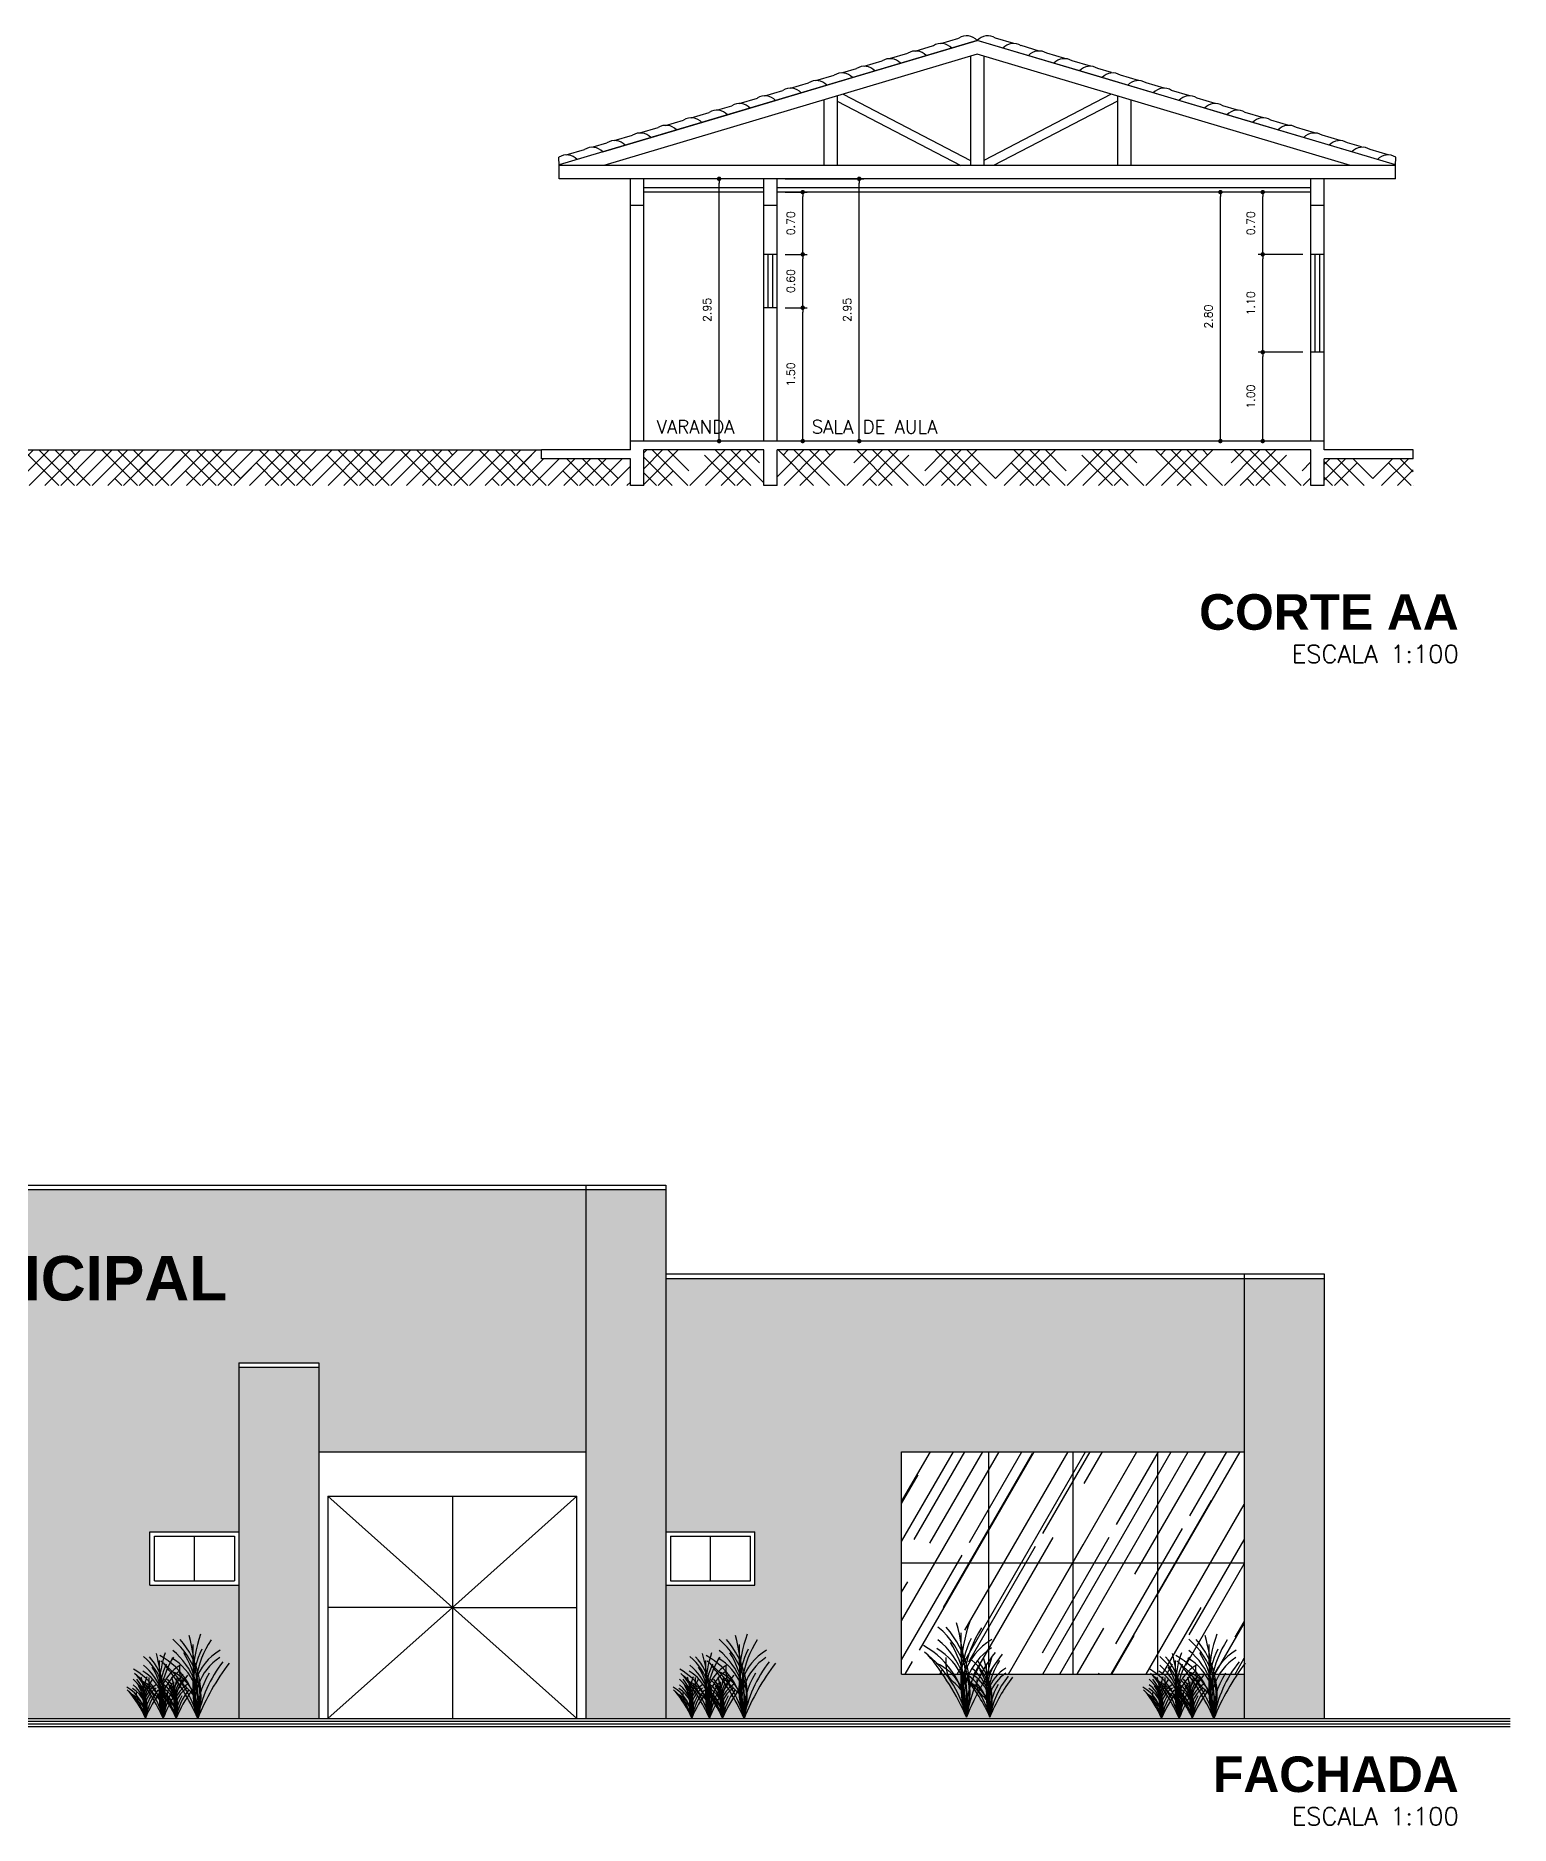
# Model space of a CAD drawing. Extents: x -437 to -220, y 135 to 227.
# Drawn here: x -303.53 to -286.96, y 206.89 to 227.01 of the extents above; entities that cross this region are included whole.
import ezdxf
from ezdxf.enums import TextEntityAlignment as Align

# ---------------------------------------------------------------- set-up
doc = ezdxf.new("R2010")
doc.units = 0
doc.header["$MEASUREMENT"] = 0
doc.layers.get('DEFPOINTS').update_dxf_attribs({"linetype": 'CONTINUOUS'})
for name, color, linetype in [('ALVENARIA', 7, 'CONTINUOUS'), ('ALVENARIA1', 44, 'CONTINUOUS'), ('ALVENARIA2', 9, 'CONTINUOUS'), ('COBERTURA', 6, 'CONTINUOUS'), ('COTA', 1, 'CONTINUOUS'), ('HATCH', 30, 'CONTINUOUS'), ('JAPOR', 142, 'CONTINUOUS'), ('JARDIM', 90, 'CONTINUOUS'), ('TEXTO2', 40, 'CONTINUOUS'), ('TEXTO3', 3, 'CONTINUOUS'), ('TEXTO5', 5, 'CONTINUOUS')]:
    doc.layers.add(name, color=color, linetype=linetype)
doc.styles.add('SANSSERIFBOLD', font='sasb____.pfb')
doc.styles.add('SIMPLEX', font='SIMPLEX.SHX')
doc.dimstyles.new('DIM50', dxfattribs={"dimtxt": 0.09, "dimasz": 0.05, "dimexe": 0.05, "dimexo": 0.09, "dimgap": 0.09, "dimtad": 1, "dimzin": 0, "dimdsep": 46, "dimtxsty": 'SIMPLEX', "dimblk": 'DOT', "dimcen": 0.09, "dimadec": 0, "dimazin": 0, "dimtfac": 1, "dimtix": 1, "dimtofl": 0, "dimtmove": 2, "dimatfit": 3, "dimldrblk": 'DOT', "dimfxl": 1, "dimtolj": 1, "dimtzin": 0, "dimarcsym": 0})

# ---------------------------------------------------------------- blocks, each defined once
blk = doc.blocks.new('DOT')
at = {"layer": 'ALVENARIA', "color": 0, "linetype": 'ByBlock'}
blk.add_line((-0.5, 0), (-1, 0), dxfattribs=at)
at = {"layer": 'ALVENARIA', "color": 0, "linetype": 'ByBlock', "const_width": 0.5}
blk.add_lwpolyline([(-0.25, 0, 1), (0.25, 0, 1)], format="xyb", close=True, dxfattribs=at)
blk = doc.blocks.new('*D278')
at = {"layer": 'COTA', "color": 0, "lineweight": -2}
for p, q in [((-295.106, 225.404), (-294.223, 225.404)), ((-294.273, 222.504), (-294.273, 225.354))]:
    blk.add_line(p, q, dxfattribs=at)
at = {"layer": 'DEFPOINTS', "color": 0}
for p in [(-295.196, 225.404), (-294.273, 225.404), (-295.196, 222.454)]:
    blk.add_point(p, dxfattribs=at)
at = {"layer": 'COTA', "color": 0, "lineweight": -2, "xscale": 0.05, "yscale": 0.05, "zscale": 0.05}
for p, rotation in [((-294.273, 225.404), 90), ((-294.273, 222.454), 270)]:
    blk.add_blockref('DOT', p, dxfattribs=dict(at, rotation=rotation))
at = {"layer": 'COTA', "color": 0, "insert": (-294.408, 223.929), "char_height": 0.09, "attachment_point": 5, "rotation": 90, "style": 'SIMPLEX'}
blk.add_mtext('\\A1;2.95', dxfattribs=at)
blk = doc.blocks.new('*D279')
at = {"layer": 'COTA', "color": 0, "lineweight": -2}
for p, q in [((-289.286, 225.254), (-290.263, 225.254)), ((-290.213, 222.504), (-290.213, 225.204))]:
    blk.add_line(p, q, dxfattribs=at)
at = {"layer": 'DEFPOINTS', "color": 0}
for p in [(-290.213, 225.254), (-289.196, 225.254), (-289.196, 222.454)]:
    blk.add_point(p, dxfattribs=at)
at = {"layer": 'COTA', "color": 0, "lineweight": -2, "xscale": 0.05, "yscale": 0.05, "zscale": 0.05}
for p, rotation in [((-290.213, 225.254), 90), ((-290.213, 222.454), 270)]:
    blk.add_blockref('DOT', p, dxfattribs=dict(at, rotation=rotation))
at = {"layer": 'COTA', "color": 0, "insert": (-290.348, 223.854), "char_height": 0.09, "attachment_point": 5, "rotation": 90, "style": 'SIMPLEX'}
blk.add_mtext('\\A1;2.80', dxfattribs=at)
blk = doc.blocks.new('*D274')
at = {"layer": 'COTA', "color": 0, "lineweight": -2}
for p, q in [((-289.286, 225.254), (-289.787, 225.254)), ((-289.737, 224.604), (-289.737, 225.204))]:
    blk.add_line(p, q, dxfattribs=at)
at = {"layer": 'DEFPOINTS', "color": 0}
for p in [(-289.737, 225.254), (-289.196, 225.254), (-289.196, 224.554)]:
    blk.add_point(p, dxfattribs=at)
at = {"layer": 'COTA', "color": 0, "lineweight": -2, "xscale": 0.05, "yscale": 0.05, "zscale": 0.05}
for p, rotation in [((-289.737, 225.254), 90), ((-289.737, 224.554), 270)]:
    blk.add_blockref('DOT', p, dxfattribs=dict(at, rotation=rotation))
at = {"layer": 'COTA', "color": 0, "insert": (-289.872, 224.904), "char_height": 0.09, "attachment_point": 5, "rotation": 90, "style": 'SIMPLEX'}
blk.add_mtext('\\A1;0.70', dxfattribs=at)
blk = doc.blocks.new('*D273')
at = {"layer": 'COTA', "color": 0, "lineweight": -2}
for p, q in [((-289.286, 224.554), (-289.787, 224.554)), ((-289.737, 223.504), (-289.737, 224.504))]:
    blk.add_line(p, q, dxfattribs=at)
at = {"layer": 'DEFPOINTS', "color": 0}
for p in [(-289.737, 224.554), (-289.196, 224.554), (-289.196, 223.454)]:
    blk.add_point(p, dxfattribs=at)
at = {"layer": 'COTA', "color": 0, "lineweight": -2, "xscale": 0.05, "yscale": 0.05, "zscale": 0.05}
for p, rotation in [((-289.737, 224.554), 90), ((-289.737, 223.454), 270)]:
    blk.add_blockref('DOT', p, dxfattribs=dict(at, rotation=rotation))
at = {"layer": 'COTA', "color": 0, "insert": (-289.872, 224.004), "char_height": 0.09, "attachment_point": 5, "rotation": 90, "style": 'SIMPLEX'}
blk.add_mtext('\\A1;1.10', dxfattribs=at)
blk = doc.blocks.new('*D272')
at = {"layer": 'COTA', "color": 0, "lineweight": -2}
for p, q in [((-289.286, 223.454), (-289.787, 223.454)), ((-289.737, 222.504), (-289.737, 223.404))]:
    blk.add_line(p, q, dxfattribs=at)
at = {"layer": 'DEFPOINTS', "color": 0}
for p in [(-289.737, 223.454), (-289.196, 223.454), (-289.196, 222.454)]:
    blk.add_point(p, dxfattribs=at)
at = {"layer": 'COTA', "color": 0, "lineweight": -2, "xscale": 0.05, "yscale": 0.05, "zscale": 0.05}
for p, rotation in [((-289.737, 223.454), 90), ((-289.737, 222.454), 270)]:
    blk.add_blockref('DOT', p, dxfattribs=dict(at, rotation=rotation))
at = {"layer": 'COTA', "color": 0, "insert": (-289.872, 222.954), "char_height": 0.09, "attachment_point": 5, "rotation": 90, "style": 'SIMPLEX'}
blk.add_mtext('\\A1;1.00', dxfattribs=at)
blk = doc.blocks.new('*D276')
at = {"layer": 'COTA', "color": 0, "lineweight": -2}
for p, q in [((-295.106, 224.554), (-294.858, 224.554)), ((-294.908, 224.004), (-294.908, 224.504))]:
    blk.add_line(p, q, dxfattribs=at)
at = {"layer": 'DEFPOINTS', "color": 0}
for p in [(-295.196, 224.554), (-294.908, 224.554), (-295.196, 223.954)]:
    blk.add_point(p, dxfattribs=at)
at = {"layer": 'COTA', "color": 0, "lineweight": -2, "xscale": 0.05, "yscale": 0.05, "zscale": 0.05}
for p, rotation in [((-294.908, 224.554), 90), ((-294.908, 223.954), 270)]:
    blk.add_blockref('DOT', p, dxfattribs=dict(at, rotation=rotation))
at = {"layer": 'COTA', "color": 0, "insert": (-295.043, 224.254), "char_height": 0.09, "attachment_point": 5, "rotation": 90, "style": 'SIMPLEX'}
blk.add_mtext('\\A1;0.60', dxfattribs=at)
blk = doc.blocks.new('*D275')
at = {"layer": 'COTA', "color": 0, "lineweight": -2}
for p, q in [((-295.106, 223.954), (-294.858, 223.954)), ((-294.908, 222.504), (-294.908, 223.904))]:
    blk.add_line(p, q, dxfattribs=at)
at = {"layer": 'DEFPOINTS', "color": 0}
for p in [(-295.196, 223.954), (-294.908, 223.954), (-295.196, 222.454)]:
    blk.add_point(p, dxfattribs=at)
at = {"layer": 'COTA', "color": 0, "lineweight": -2, "xscale": 0.05, "yscale": 0.05, "zscale": 0.05}
for p, rotation in [((-294.908, 223.954), 90), ((-294.908, 222.454), 270)]:
    blk.add_blockref('DOT', p, dxfattribs=dict(at, rotation=rotation))
at = {"layer": 'COTA', "color": 0, "insert": (-295.043, 223.204), "char_height": 0.09, "attachment_point": 5, "rotation": 90, "style": 'SIMPLEX'}
blk.add_mtext('\\A1;1.50', dxfattribs=at)
blk = doc.blocks.new('*D280')
at = {"layer": 'COTA', "color": 0, "lineweight": -2}
for p, q in [((-295.436, 225.404), (-295.898, 225.404)), ((-295.848, 222.504), (-295.848, 225.354))]:
    blk.add_line(p, q, dxfattribs=at)
at = {"layer": 'DEFPOINTS', "color": 0}
for p in [(-295.848, 225.404), (-295.346, 225.404), (-295.346, 222.454)]:
    blk.add_point(p, dxfattribs=at)
at = {"layer": 'COTA', "color": 0, "lineweight": -2, "xscale": 0.05, "yscale": 0.05, "zscale": 0.05}
for p, rotation in [((-295.848, 225.404), 90), ((-295.848, 222.454), 270)]:
    blk.add_blockref('DOT', p, dxfattribs=dict(at, rotation=rotation))
at = {"layer": 'COTA', "color": 0, "insert": (-295.983, 223.929), "char_height": 0.09, "attachment_point": 5, "rotation": 90, "style": 'SIMPLEX'}
blk.add_mtext('\\A1;2.95', dxfattribs=at)
blk = doc.blocks.new('*D277')
at = {"layer": 'COTA', "color": 0, "lineweight": -2}
for p, q in [((-295.106, 225.254), (-294.858, 225.254)), ((-294.908, 224.604), (-294.908, 225.204))]:
    blk.add_line(p, q, dxfattribs=at)
at = {"layer": 'DEFPOINTS', "color": 0}
for p in [(-295.196, 225.254), (-294.908, 225.254), (-295.196, 224.554)]:
    blk.add_point(p, dxfattribs=at)
at = {"layer": 'COTA', "color": 0, "lineweight": -2, "xscale": 0.05, "yscale": 0.05, "zscale": 0.05}
for p, rotation in [((-294.908, 225.254), 90), ((-294.908, 224.554), 270)]:
    blk.add_blockref('DOT', p, dxfattribs=dict(at, rotation=rotation))
at = {"layer": 'COTA', "color": 0, "insert": (-295.043, 224.904), "char_height": 0.09, "attachment_point": 5, "rotation": 90, "style": 'SIMPLEX'}
blk.add_mtext('\\A1;0.70', dxfattribs=at)

msp = doc.modelspace()

# ---------------------------------------------------------------- hatches: boundary and pattern name
at = {"layer": 'HATCH'}
h = msp.add_hatch(dxfattribs=at)
h.set_pattern_fill('HOUND', color=256, scale=2, angle=45, style=0)
h.paths.add_polyline_path([(-296.846, 221.954), (-296.846, 222.254), (-297.846, 222.254), (-297.846, 222.354), (-313.146, 222.354), (-313.146, 222.254), (-314.146, 222.254), (-314.146, 221.954)])
h.paths.add_polyline_path([(-296.696, 222.354), (-296.696, 221.954), (-295.346, 221.954), (-295.346, 222.354)])
h.paths.add_polyline_path([(-295.196, 222.354), (-295.196, 221.954), (-289.196, 221.954), (-289.196, 222.354)])
h.paths.add_polyline_path([(-288.046, 221.954), (-288.046, 222.254), (-289.046, 222.254), (-289.046, 221.954)])
h.paths.add_polyline_path([(-321.796, 222.354), (-321.796, 221.954), (-315.796, 221.954), (-315.796, 222.354)])
h.paths.add_polyline_path([(-315.646, 222.354), (-315.646, 221.954), (-314.296, 221.954), (-314.296, 222.354)])
h.paths.add_polyline_path([(-321.946, 221.954), (-321.946, 222.254), (-322.946, 222.254), (-322.946, 221.954)])
h = msp.add_hatch(dxfattribs=at)
h.set_pattern_fill('ANSI31', color=256, style=0)
h.paths.add_polyline_path([(-297.846, 222.354), (-313.146, 222.354), (-313.146, 222.254), (-314.146, 222.254), (-314.146, 221.954), (-296.846, 221.954), (-296.846, 222.254), (-297.846, 222.254)])
h = msp.add_hatch(dxfattribs=at)
h.set_pattern_fill('AR-SAND', color=256, scale=0.3, style=0)
h.set_pattern_definition([(37.5, (0, 81.377), (-0.018898, 0.5780471), [0, -0.456, 0, -0.51, 0, -0.4875]), (7.5, (0, 81.377), (0.530933, 0.8466438), [0, -0.246, 0, -0.411, 0, -0.1575]), (327.5, (-0.369, 81.377), (0.93424256, 0.0016977), [0, -0.15, 0, -0.54, 0, -0.705]), (317.5, (-0.369, 81.377), (0.901838, 0.2633027), [0, -0.075, 0, -0.354, 0, -0.405])])
h.paths.add_polyline_path([(-289.946, 208.087), (-289.046, 208.087), (-289.046, 213.037), (-289.946, 213.037)])
h.paths.add_polyline_path([(-296.446, 214.037), (-297.346, 214.037), (-297.346, 208.087), (-296.446, 208.087)])
h.paths.add_polyline_path([(-301.246, 208.087), (-300.346, 208.087), (-300.346, 212.037), (-301.246, 212.037)])
h.paths.add_polyline_path([(-309.496, 208.087), (-308.596, 208.087), (-308.596, 212.037), (-309.496, 212.037)])
h.paths.add_polyline_path([(-312.496, 214.037), (-313.396, 214.037), (-313.396, 208.087), (-312.496, 208.087)])
h.paths.add_polyline_path([(-321.946, 208.087), (-321.046, 208.087), (-321.046, 213.037), (-321.946, 213.037)])
h = msp.add_hatch(dxfattribs=at)
h.set_pattern_fill('DOTS', color=256, scale=2, style=0)
h.set_pattern_definition([(0, (0, 81.37702), (0.0625, 0.125), [0, -0.125])])
h.paths.add_polyline_path([(-321.046, 213.037), (-321.046, 208.087), (-313.396, 208.087), (-313.396, 208.587), (-318.396, 208.587), (-318.396, 211.087), (-313.396, 211.087), (-313.396, 213.037)])
h.paths.add_polyline_path([(-312.496, 211.087), (-309.496, 211.087), (-309.496, 212.087), (-308.596, 212.087), (-308.596, 211.087), (-303.896, 211.087), (-303.896, 208.587), (-308.596, 208.587), (-308.596, 208.087), (-301.246, 208.087), (-301.246, 209.587), (-302.246, 209.587), (-302.246, 210.187), (-301.246, 210.187), (-301.246, 212.087), (-300.346, 212.087), (-300.346, 211.087), (-297.346, 211.087), (-297.346, 214.037), (-312.496, 214.037)])
h.paths.add_polyline_path([(-296.446, 210.187), (-295.446, 210.187), (-295.446, 209.587), (-296.446, 209.587), (-296.446, 208.087), (-289.946, 208.087), (-289.946, 208.587), (-293.796, 208.587), (-293.796, 211.087), (-289.946, 211.087), (-289.946, 213.037), (-296.446, 213.037)])
h.paths.add_polyline_path([(-308.392, 212.642), (-301.348, 212.642), (-301.348, 213.428), (-308.392, 213.428)], flags=24)
at = {"layer": 'JAPOR'}
h = msp.add_hatch(dxfattribs=at)
h.set_pattern_fill('AR-RROOF', color=256, scale=0.5, angle=60, style=0)
h.set_pattern_definition([(60, (0, 81.377), (0.1169873, 1.20262794), [7.5, -1, 2.5, -0.5]), (60, (0.116, 82.0779), (-0.8259069, -0.1005127), [1.5, -0.165, 3, -0.375]), (60, (-0.24306, 81.80603), (1.0098815, 2.41916605), [4, -0.7, 2, -0.5])])
h.paths.add_polyline_path([(-292.821, 211.087), (-293.796, 211.087), (-293.796, 209.837), (-292.821, 209.837)])
h.paths.add_polyline_path([(-291.871, 211.087), (-292.821, 211.087), (-292.821, 209.837), (-291.871, 209.837)])
h.paths.add_polyline_path([(-290.921, 211.087), (-291.871, 211.087), (-291.871, 209.837), (-290.921, 209.837)])
h.paths.add_polyline_path([(-289.946, 211.087), (-290.921, 211.087), (-290.921, 209.837), (-289.946, 209.837)])
h.paths.add_polyline_path([(-289.946, 209.837), (-290.921, 209.837), (-290.921, 208.587), (-289.946, 208.587)])
h.paths.add_polyline_path([(-290.921, 209.837), (-291.871, 209.837), (-291.871, 208.587), (-290.921, 208.587)])
h.paths.add_polyline_path([(-291.871, 209.837), (-292.821, 209.837), (-292.821, 208.587), (-291.871, 208.587)])
h.paths.add_polyline_path([(-292.821, 209.837), (-293.796, 209.837), (-293.796, 208.587), (-292.821, 208.587)])

# ---------------------------------------------------------------- linework, layer by layer
at = {"layer": 'ALVENARIA'}
for p, q in [((-296.846, 225.104), (-296.846, 225.404)), ((-296.696, 225.104), (-296.696, 225.404)), ((-296.692, 225.104), (-296.842, 225.104)), ((-295.196, 225.104), (-295.346, 225.104)), ((-289.046, 225.104), (-289.196, 225.104)), ((-295.196, 224.554), (-295.346, 224.554)), ((-289.046, 224.554), (-289.196, 224.554)), ((-295.196, 223.954), (-295.346, 223.954)), ((-289.046, 223.454), (-289.196, 223.454)), ((-295.346, 222.454), (-296.846, 222.454)), ((-289.046, 222.454), (-295.346, 222.454)), ((-313.146, 222.354), (-297.846, 222.354)), ((-296.846, 222.354), (-297.846, 222.354)), ((-297.846, 222.254), (-297.846, 222.354)), ((-296.846, 222.254), (-297.846, 222.254)), ((-296.846, 221.954), (-296.846, 222.254)), ((-296.696, 221.954), (-296.696, 222.354)), ((-295.346, 222.354), (-296.696, 222.354)), ((-289.196, 222.354), (-295.196, 222.354)), ((-288.046, 222.354), (-289.046, 222.354)), ((-288.046, 222.254), (-289.046, 222.254)), ((-296.696, 221.954), (-296.846, 221.954)), ((-295.196, 221.954), (-295.346, 221.954)), ((-289.046, 221.954), (-289.196, 221.954)), ((-313.396, 214.087), (-296.446, 214.087)), ((-313.396, 214.037), (-296.446, 214.037)), ((-296.446, 213.087), (-289.046, 213.087)), ((-296.446, 213.037), (-289.046, 213.037)), ((-300.346, 211.087), (-300.346, 208.087))]:
    msp.add_line(p, q, dxfattribs=at)
at = {"layer": 'ALVENARIA', "linetype": 'Continuous', "ltscale": 0.5}
for p, q in [((-295.346, 224.554), (-295.346, 225.404)), ((-295.196, 224.554), (-295.196, 225.404)), ((-289.196, 224.554), (-289.196, 225.404)), ((-289.046, 224.554), (-289.046, 225.404)), ((-295.346, 222.454), (-295.346, 223.954)), ((-295.196, 222.454), (-295.196, 223.954)), ((-289.196, 222.454), (-289.196, 223.454)), ((-289.046, 222.354), (-289.046, 223.454)), ((-295.346, 221.954), (-295.346, 222.354)), ((-295.196, 221.954), (-295.196, 222.354)), ((-289.196, 221.954), (-289.196, 222.354)), ((-289.046, 221.954), (-289.046, 222.254)), ((-288.046, 222.254), (-288.046, 222.354))]:
    msp.add_line(p, q, dxfattribs=at)
at = {"layer": 'ALVENARIA1'}
for p, q in [((-295.346, 225.304), (-296.696, 225.304)), ((-295.346, 225.254), (-296.696, 225.254)), ((-289.196, 225.304), (-295.196, 225.304)), ((-289.196, 225.254), (-295.196, 225.254)), ((-296.846, 222.354), (-296.846, 225.104)), ((-296.696, 222.454), (-296.696, 225.104))]:
    msp.add_line(p, q, dxfattribs=at)
at = {"layer": 'ALVENARIA2'}
for p, q in [((-297.346, 214.087), (-297.346, 208.087)), ((-296.446, 214.087), (-296.446, 208.087)), ((-289.946, 213.087), (-289.946, 208.087)), ((-289.046, 213.087), (-289.046, 208.087)), ((-301.246, 212.087), (-301.246, 208.087)), ((-301.246, 212.087), (-300.346, 212.087)), ((-301.246, 212.037), (-300.346, 212.037)), ((-300.346, 212.087), (-300.346, 208.087)), ((-300.346, 211.087), (-297.346, 211.087)), ((-323.643, 208.087), (-286.955, 208.087)), ((-323.643, 208.057), (-286.955, 208.057)), ((-323.643, 208.027), (-286.955, 208.027)), ((-323.643, 207.997), (-286.955, 207.997))]:
    msp.add_line(p, q, dxfattribs=at)
at = {"layer": 'COBERTURA'}
for p, q in [((-292.946, 226.96), (-297.646, 225.56)), ((-294.35, 226.542), (-292.946, 226.96)), ((-293.931, 226.755), (-293.727, 226.816)), ((-293.644, 226.841), (-293.44, 226.902)), ((-293.356, 226.927), (-293.152, 226.987)), ((-288.246, 225.56), (-292.946, 226.96)), ((-291.543, 226.542), (-292.946, 226.96)), ((-292.536, 226.927), (-292.74, 226.987)), ((-292.249, 226.841), (-292.453, 226.902)), ((-291.961, 226.755), (-292.165, 226.816)), ((-292.946, 226.804), (-297.143, 225.554)), ((-294.457, 226.599), (-294.302, 226.645)), ((-294.219, 226.67), (-294.015, 226.73)), ((-293.021, 226.782), (-293.021, 225.554)), ((-288.75, 225.554), (-292.946, 226.804)), ((-292.871, 226.782), (-292.871, 225.554)), ((-291.674, 226.67), (-291.878, 226.73)), ((-291.436, 226.599), (-291.59, 226.645)), ((-295.754, 226.124), (-294.35, 226.542)), ((-295.047, 226.423), (-294.843, 226.483)), ((-294.76, 226.508), (-294.556, 226.569)), ((-290.139, 226.124), (-291.543, 226.542)), ((-291.133, 226.508), (-291.337, 226.569)), ((-290.845, 226.423), (-291.049, 226.483)), ((-295.861, 226.18), (-295.706, 226.226)), ((-295.622, 226.251), (-295.418, 226.312)), ((-295.335, 226.337), (-295.131, 226.398)), ((-294.671, 226.29), (-294.671, 225.554)), ((-294.521, 226.335), (-294.521, 225.554)), ((-294.521, 226.278), (-293.13, 225.554)), ((-294.452, 226.355), (-293.021, 225.61)), ((-291.44, 226.355), (-292.871, 225.61)), ((-291.371, 226.278), (-292.763, 225.554)), ((-291.371, 226.335), (-291.371, 225.554)), ((-291.221, 226.29), (-291.221, 225.554)), ((-290.558, 226.337), (-290.762, 226.398)), ((-290.27, 226.251), (-290.474, 226.312)), ((-290.032, 226.18), (-290.187, 226.226)), ((-297.157, 225.706), (-295.754, 226.124)), ((-296.451, 226.005), (-296.247, 226.065)), ((-296.163, 226.09), (-295.96, 226.151)), ((-288.735, 225.706), (-290.139, 226.124)), ((-289.729, 226.09), (-289.933, 226.151)), ((-289.442, 226.005), (-289.646, 226.065)), ((-297.264, 225.762), (-297.11, 225.808)), ((-297.026, 225.833), (-296.822, 225.894)), ((-296.738, 225.919), (-296.535, 225.98)), ((-289.154, 225.919), (-289.358, 225.98)), ((-288.867, 225.833), (-289.07, 225.894)), ((-288.628, 225.762), (-288.783, 225.808)), ((-297.646, 225.554), (-297.651, 225.647)), ((-297.567, 225.672), (-297.363, 225.733)), ((-288.326, 225.672), (-288.529, 225.733)), ((-288.246, 225.554), (-288.242, 225.647)), ((-297.646, 225.404), (-297.646, 225.56)), ((-288.246, 225.554), (-297.646, 225.554)), ((-288.246, 225.404), (-288.246, 225.56)), ((-288.246, 225.404), (-297.646, 225.404)), ((-289.046, 225.404), (-295.346, 225.404))]:
    msp.add_line(p, q, dxfattribs=at)
for centre, start, end in [((-293.641, 226.678), 43.0585, 122.109), ((-293.353, 226.763), 43.0585, 122.109), ((-293.065, 226.849), 43.0585, 122.109), ((-292.827, 226.849), 57.891, 136.9415), ((-292.54, 226.763), 57.891, 136.9415), ((-292.252, 226.678), 57.891, 136.9415), ((-294.216, 226.506), 43.0585, 122.109), ((-293.928, 226.592), 43.0585, 122.109), ((-291.965, 226.592), 57.891, 136.9415), ((-291.677, 226.506), 57.891, 136.9415), ((-295.044, 226.26), 43.0585, 122.109), ((-294.757, 226.345), 43.0585, 122.109), ((-294.469, 226.431), 43.0585, 122.109), ((-291.423, 226.431), 57.891, 136.9415), ((-291.136, 226.345), 57.891, 136.9415), ((-290.848, 226.26), 57.891, 136.9415), ((-295.619, 226.088), 43.0585, 122.109), ((-295.332, 226.174), 43.0585, 122.109), ((-290.561, 226.174), 57.891, 136.9415), ((-290.273, 226.088), 57.891, 136.9415), ((-296.16, 225.927), 43.0585, 122.109), ((-295.873, 226.013), 43.0585, 122.109), ((-290.02, 226.013), 57.891, 136.9415), ((-289.732, 225.927), 57.891, 136.9415), ((-297.023, 225.67), 43.0585, 122.109), ((-296.735, 225.756), 43.0585, 122.109), ((-296.448, 225.842), 43.0585, 122.109), ((-289.445, 225.842), 57.891, 136.9415), ((-289.157, 225.756), 57.891, 136.9415), ((-288.87, 225.67), 57.891, 136.9415), ((-297.564, 225.509), 43.0585, 122.109), ((-297.276, 225.595), 43.0585, 122.109), ((-288.616, 225.595), 57.891, 136.9415), ((-288.329, 225.509), 57.891, 136.9415)]:
    msp.add_arc(centre, 0.163, start, end, dxfattribs=at)
at = {"layer": 'JAPOR', "linetype": 'Continuous', "ltscale": 0.5}
for p, q in [((-295.346, 223.954), (-295.346, 224.554)), ((-295.296, 223.954), (-295.296, 224.554)), ((-295.246, 223.954), (-295.246, 224.554)), ((-295.196, 223.954), (-295.196, 224.554)), ((-289.196, 223.454), (-289.196, 224.554)), ((-289.146, 223.454), (-289.146, 224.554)), ((-289.096, 223.454), (-289.096, 224.554)), ((-289.046, 223.454), (-289.046, 224.554))]:
    msp.add_line(p, q, dxfattribs=at)
at = {"layer": 'JAPOR'}
for p, q in [((-293.796, 211.087), (-289.946, 211.087)), ((-293.796, 208.587), (-293.796, 211.087)), ((-292.821, 211.087), (-292.821, 208.587)), ((-291.871, 211.087), (-291.871, 208.587)), ((-290.921, 211.087), (-290.921, 208.587)), ((-300.246, 210.587), (-300.246, 208.087)), ((-300.246, 210.587), (-297.446, 210.587)), ((-300.246, 210.587), (-298.846, 209.337)), ((-297.446, 210.587), (-298.846, 209.337)), ((-298.846, 210.587), (-298.846, 208.087)), ((-297.446, 208.087), (-297.446, 210.587)), ((-302.246, 209.587), (-302.246, 210.187)), ((-302.246, 210.187), (-301.246, 210.187)), ((-302.196, 209.637), (-302.196, 210.137)), ((-302.196, 210.137), (-301.296, 210.137)), ((-301.746, 209.637), (-301.746, 210.137)), ((-301.296, 210.137), (-301.296, 209.637)), ((-296.446, 210.187), (-295.446, 210.187)), ((-296.396, 210.137), (-295.496, 210.137)), ((-296.396, 210.137), (-296.396, 209.637)), ((-295.946, 209.637), (-295.946, 210.137)), ((-295.496, 209.637), (-295.496, 210.137)), ((-295.446, 209.587), (-295.446, 210.187)), ((-293.796, 209.837), (-289.946, 209.837)), ((-302.246, 209.587), (-301.246, 209.587)), ((-302.196, 209.637), (-301.296, 209.637)), ((-296.446, 209.587), (-295.446, 209.587)), ((-296.396, 209.637), (-295.496, 209.637)), ((-298.846, 209.337), (-300.246, 208.087)), ((-298.846, 209.337), (-300.246, 209.337)), ((-298.846, 209.337), (-297.446, 208.087)), ((-298.846, 209.337), (-297.446, 209.337)), ((-293.796, 208.587), (-289.946, 208.587))]:
    msp.add_line(p, q, dxfattribs=at)
at = {"layer": 'JARDIM'}
for centre, radius, start, end in [((-294.022, 208.358), 0.988, 344.9797, 50.0693), ((-294.104, 208.403), 1.077, 344.4694, 41.2642), ((-296.696, 208.26), 3.632, 357.5011, 14.419), ((-291.306, 208.581), 1.826, 160.8821, 195.2212), ((-291.833, 208.409), 1.273, 146.8431, 193.987), ((-302.548, 208.312), 0.868, 344.9797, 50.0693), ((-302.619, 208.352), 0.947, 344.4694, 41.2642), ((-304.898, 208.227), 3.193, 357.5011, 14.419), ((-296.555, 208.855), 5.211, 179.2871, 188.4708), ((-300.16, 208.509), 1.605, 160.8821, 195.2212), ((-300.623, 208.358), 1.119, 146.8431, 193.987), ((-296.406, 208.312), 0.868, 344.9797, 50.0693), ((-296.478, 208.352), 0.947, 344.4694, 41.2642), ((-298.757, 208.227), 3.193, 357.5011, 14.419), ((-294.018, 208.509), 1.605, 160.8821, 195.2212), ((-290.413, 208.855), 5.211, 179.2871, 188.4708), ((-294.482, 208.358), 1.119, 146.8431, 193.987), ((-293.993, 208.092), 0.926, 0.5893, 61.5589), ((-293.952, 208.271), 0.9, 349.1565, 51.1963), ((-294.364, 208.265), 1.306, 352.8396, 31.2932), ((-287.205, 208.975), 5.927, 179.2871, 188.4708), ((-291.977, 208.483), 1.155, 154.1019, 199.2519), ((-292.433, 208.378), 0.692, 120.3323, 203.5015), ((-291.125, 208.312), 0.868, 344.9797, 50.0693), ((-291.197, 208.352), 0.947, 344.4694, 41.2642), ((-293.476, 208.227), 3.193, 357.5011, 14.419), ((-285.133, 208.855), 5.211, 179.2871, 188.4708), ((-288.738, 208.509), 1.605, 160.8821, 195.2212), ((-289.201, 208.358), 1.119, 146.8431, 193.987), ((-302.751, 208.265), 0.676, 344.9797, 50.0693), ((-302.807, 208.296), 0.737, 344.4694, 41.2642), ((-304.581, 208.198), 2.485, 357.5011, 14.419), ((-298.086, 208.687), 4.056, 179.2871, 188.4708), ((-300.893, 208.418), 1.25, 160.8821, 195.2212), ((-302.523, 208.079), 0.814, 0.5893, 61.5589), ((-301.253, 208.3), 0.871, 146.8431, 193.987), ((-302.845, 207.811), 1.17, 13.6645, 51.9336), ((-304.055, 207.063), 2.56, 23.5783, 39.8451), ((-302.324, 208.225), 0.63, 347.3866, 59.1762), ((-302.486, 208.236), 0.791, 349.1565, 51.1963), ((-302.848, 208.23), 1.148, 352.8396, 31.2932), ((-300.75, 208.422), 1.016, 154.1019, 199.2519), ((-301.151, 208.33), 0.608, 120.3323, 203.5015), ((-301.132, 208.267), 0.604, 123.1455, 197.336), ((-300.317, 207.852), 1.411, 141.7571, 170.3854), ((-299.138, 207.045), 2.774, 143.1018, 157.9276), ((-296.61, 208.265), 0.676, 344.9797, 50.0693), ((-296.666, 208.296), 0.737, 344.4694, 41.2642), ((-298.44, 208.198), 2.485, 357.5011, 14.419), ((-294.751, 208.418), 1.25, 160.8821, 195.2212), ((-291.945, 208.687), 4.056, 179.2871, 188.4708), ((-296.381, 208.079), 0.814, 0.5893, 61.5589), ((-295.112, 208.3), 0.871, 146.8431, 193.987), ((-296.704, 207.811), 1.17, 13.6645, 51.9336), ((-297.914, 207.063), 2.56, 23.5783, 39.8451), ((-296.182, 208.225), 0.63, 347.3866, 59.1762), ((-296.345, 208.236), 0.791, 349.1565, 51.1963), ((-296.707, 208.23), 1.148, 352.8396, 31.2932), ((-294.609, 208.422), 1.016, 154.1019, 199.2519), ((-295.009, 208.33), 0.608, 120.3323, 203.5015), ((-294.991, 208.267), 0.604, 123.1455, 197.336), ((-294.176, 207.852), 1.411, 141.7571, 170.3854), ((-292.997, 207.045), 2.774, 143.1018, 157.9276), ((-294.361, 207.787), 1.331, 13.6645, 51.9336), ((-295.737, 206.937), 2.913, 23.5783, 39.8451), ((-293.645, 208.178), 0.582, 352.4941, 65.4078), ((-293.767, 208.258), 0.717, 347.3866, 59.1762), ((-292.412, 208.306), 0.687, 123.1455, 197.336), ((-291.485, 207.834), 1.606, 141.7571, 170.3854), ((-290.144, 206.916), 3.155, 143.1018, 157.9276), ((-293.408, 208.264), 0.626, 344.9797, 50.0693), ((-293.46, 208.292), 0.682, 344.4694, 41.2642), ((-295.102, 208.202), 2.3, 357.5011, 14.419), ((-291.688, 208.405), 1.157, 160.8821, 195.2212), ((-289.09, 208.655), 3.755, 179.2871, 188.4708), ((-292.022, 208.297), 0.806, 146.8431, 193.987), ((-291.329, 208.265), 0.676, 344.9797, 50.0693), ((-291.385, 208.296), 0.737, 344.4694, 41.2642), ((-293.159, 208.198), 2.485, 357.5011, 14.419), ((-286.664, 208.687), 4.056, 179.2871, 188.4708), ((-289.471, 208.418), 1.25, 160.8821, 195.2212), ((-291.101, 208.079), 0.814, 0.5893, 61.5589), ((-289.831, 208.3), 0.871, 146.8431, 193.987), ((-291.423, 207.811), 1.17, 13.6645, 51.9336), ((-292.633, 207.063), 2.56, 23.5783, 39.8451), ((-290.902, 208.225), 0.63, 347.3866, 59.1762), ((-291.064, 208.236), 0.791, 349.1565, 51.1963), ((-291.426, 208.23), 1.148, 352.8396, 31.2932), ((-289.328, 208.422), 1.016, 154.1019, 199.2519), ((-289.729, 208.33), 0.608, 120.3323, 203.5015), ((-289.71, 208.267), 0.604, 123.1455, 197.336), ((-288.895, 207.852), 1.411, 141.7571, 170.3854), ((-287.716, 207.045), 2.774, 143.1018, 157.9276), ((-302.71, 208.201), 0.428, 344.9797, 50.0693), ((-302.732, 208.083), 0.634, 0.5893, 61.5589), ((-302.983, 207.875), 0.911, 13.6645, 51.9336), ((-303.925, 207.293), 1.993, 23.5783, 39.8451), ((-302.746, 208.22), 0.467, 344.4694, 41.2642), ((-303.869, 208.159), 1.574, 357.5011, 14.419), ((-302.493, 208.142), 0.398, 352.4941, 65.4078), ((-302.577, 208.197), 0.491, 347.3866, 59.1762), ((-299.755, 208.468), 2.57, 179.2871, 188.4708), ((-301.533, 208.298), 0.792, 160.8821, 195.2212), ((-302.704, 208.206), 0.616, 349.1565, 51.1963), ((-301.761, 208.223), 0.552, 146.8431, 193.987), ((-302.985, 208.201), 0.894, 352.8396, 31.2932), ((-301.352, 208.351), 0.791, 154.1019, 199.2519), ((-301.664, 208.279), 0.474, 120.3323, 203.5015), ((-301.65, 208.23), 0.47, 123.1455, 197.336), ((-301.015, 207.906), 1.099, 141.7571, 170.3854), ((-300.097, 207.279), 2.159, 143.1018, 157.9276), ((-302.365, 208.201), 0.428, 344.9797, 50.0693), ((-302.4, 208.22), 0.467, 344.4694, 41.2642), ((-302.216, 208.154), 0.512, 352.4941, 65.4078), ((-303.524, 208.159), 1.574, 357.5011, 14.419), ((-301.187, 208.298), 0.792, 160.8821, 195.2212), ((-299.41, 208.468), 2.57, 179.2871, 188.4708), ((-301.416, 208.223), 0.552, 146.8431, 193.987), ((-300.869, 208.144), 0.842, 147.5461, 183.8583), ((-296.569, 208.201), 0.428, 344.9797, 50.0693), ((-296.591, 208.083), 0.634, 0.5893, 61.5589), ((-296.842, 207.875), 0.911, 13.6645, 51.9336), ((-297.784, 207.293), 1.993, 23.5783, 39.8451), ((-296.604, 208.22), 0.467, 344.4694, 41.2642), ((-297.728, 208.159), 1.574, 357.5011, 14.419), ((-296.352, 208.142), 0.398, 352.4941, 65.4078), ((-296.436, 208.197), 0.491, 347.3866, 59.1762), ((-295.391, 208.298), 0.792, 160.8821, 195.2212), ((-293.614, 208.468), 2.57, 179.2871, 188.4708), ((-296.562, 208.206), 0.616, 349.1565, 51.1963), ((-295.62, 208.223), 0.552, 146.8431, 193.987), ((-296.844, 208.201), 0.894, 352.8396, 31.2932), ((-295.211, 208.351), 0.791, 154.1019, 199.2519), ((-295.523, 208.279), 0.474, 120.3323, 203.5015), ((-295.508, 208.23), 0.47, 123.1455, 197.336), ((-294.874, 207.906), 1.099, 141.7571, 170.3854), ((-293.956, 207.279), 2.159, 143.1018, 157.9276), ((-296.223, 208.201), 0.428, 344.9797, 50.0693), ((-296.259, 208.22), 0.467, 344.4694, 41.2642), ((-296.075, 208.154), 0.512, 352.4941, 65.4078), ((-297.382, 208.159), 1.574, 357.5011, 14.419), ((-293.268, 208.468), 2.57, 179.2871, 188.4708), ((-295.046, 208.298), 0.792, 160.8821, 195.2212), ((-295.274, 208.223), 0.552, 146.8431, 193.987), ((-294.728, 208.144), 0.842, 147.5461, 183.8583), ((-293.39, 208.096), 0.586, 0.5893, 61.5589), ((-293.623, 207.903), 0.843, 13.6645, 51.9336), ((-294.495, 207.364), 1.845, 23.5783, 39.8451), ((-292.113, 208.166), 0.957, 147.5461, 183.8583), ((-293.247, 208.201), 0.454, 347.3866, 59.1762), ((-293.364, 208.209), 0.57, 349.1565, 51.1963), ((-293.625, 208.205), 0.827, 352.8396, 31.2932), ((-292.113, 208.343), 0.732, 154.1019, 199.2519), ((-292.402, 208.276), 0.438, 120.3323, 203.5015), ((-292.389, 208.231), 0.435, 123.1455, 197.336), ((-291.801, 207.932), 1.017, 141.7571, 170.3854), ((-290.952, 207.351), 1.999, 143.1018, 157.9276), ((-291.288, 208.201), 0.428, 344.9797, 50.0693), ((-291.31, 208.083), 0.634, 0.5893, 61.5589), ((-291.561, 207.875), 0.911, 13.6645, 51.9336), ((-292.503, 207.293), 1.993, 23.5783, 39.8451), ((-291.324, 208.22), 0.467, 344.4694, 41.2642), ((-292.447, 208.159), 1.574, 357.5011, 14.419), ((-291.071, 208.142), 0.398, 352.4941, 65.4078), ((-291.155, 208.197), 0.491, 347.3866, 59.1762), ((-288.333, 208.468), 2.57, 179.2871, 188.4708), ((-290.111, 208.298), 0.792, 160.8821, 195.2212), ((-291.281, 208.206), 0.616, 349.1565, 51.1963), ((-290.339, 208.223), 0.552, 146.8431, 193.987), ((-291.563, 208.201), 0.894, 352.8396, 31.2932), ((-289.93, 208.351), 0.791, 154.1019, 199.2519), ((-290.242, 208.279), 0.474, 120.3323, 203.5015), ((-290.228, 208.23), 0.47, 123.1455, 197.336), ((-289.593, 207.906), 1.099, 141.7571, 170.3854), ((-288.675, 207.279), 2.159, 143.1018, 157.9276), ((-290.943, 208.201), 0.428, 344.9797, 50.0693), ((-290.978, 208.22), 0.467, 344.4694, 41.2642), ((-290.794, 208.154), 0.512, 352.4941, 65.4078), ((-292.102, 208.159), 1.574, 357.5011, 14.419), ((-289.765, 208.298), 0.792, 160.8821, 195.2212), ((-287.988, 208.468), 2.57, 179.2871, 188.4708), ((-289.994, 208.223), 0.552, 146.8431, 193.987), ((-289.447, 208.144), 0.842, 147.5461, 183.8583), ((-302.698, 208.086), 0.401, 0.5893, 61.5589), ((-302.857, 207.954), 0.577, 13.6645, 51.9336), ((-303.454, 207.585), 1.263, 23.5783, 39.8451), ((-302.547, 208.123), 0.252, 352.4941, 65.4078), ((-302.6, 208.158), 0.311, 347.3866, 59.1762), ((-302.68, 208.163), 0.39, 349.1565, 51.1963), ((-302.858, 208.16), 0.566, 352.8396, 31.2932), ((-301.824, 208.255), 0.501, 154.1019, 199.2519), ((-302.022, 208.209), 0.3, 120.3323, 203.5015), ((-302.012, 208.179), 0.298, 123.1455, 197.336), ((-301.883, 208.118), 0.415, 147.5461, 183.8583), ((-301.61, 207.974), 0.696, 141.7571, 170.3854), ((-301.029, 207.576), 1.368, 143.1018, 157.9276), ((-302.352, 208.086), 0.401, 0.5893, 61.5589), ((-302.512, 207.954), 0.577, 13.6645, 51.9336), ((-303.108, 207.585), 1.263, 23.5783, 39.8451), ((-301.445, 208.134), 0.655, 147.5461, 183.8583), ((-302.201, 208.123), 0.252, 352.4941, 65.4078), ((-302.254, 208.158), 0.311, 347.3866, 59.1762), ((-302.334, 208.163), 0.39, 349.1565, 51.1963), ((-302.513, 208.16), 0.566, 352.8396, 31.2932), ((-301.478, 208.255), 0.501, 154.1019, 199.2519), ((-301.676, 208.209), 0.3, 120.3323, 203.5015), ((-301.667, 208.179), 0.298, 123.1455, 197.336), ((-301.537, 208.118), 0.415, 147.5461, 183.8583), ((-301.265, 207.974), 0.696, 141.7571, 170.3854), ((-300.684, 207.576), 1.368, 143.1018, 157.9276), ((-296.557, 208.086), 0.401, 0.5893, 61.5589), ((-296.716, 207.954), 0.577, 13.6645, 51.9336), ((-297.312, 207.585), 1.263, 23.5783, 39.8451), ((-296.405, 208.123), 0.252, 352.4941, 65.4078), ((-296.459, 208.158), 0.311, 347.3866, 59.1762), ((-296.538, 208.163), 0.39, 349.1565, 51.1963), ((-296.717, 208.16), 0.566, 352.8396, 31.2932), ((-295.682, 208.255), 0.501, 154.1019, 199.2519), ((-295.88, 208.209), 0.3, 120.3323, 203.5015), ((-295.871, 208.179), 0.298, 123.1455, 197.336), ((-295.741, 208.118), 0.415, 147.5461, 183.8583), ((-295.469, 207.974), 0.696, 141.7571, 170.3854), ((-294.888, 207.576), 1.368, 143.1018, 157.9276), ((-296.211, 208.086), 0.401, 0.5893, 61.5589), ((-296.37, 207.954), 0.577, 13.6645, 51.9336), ((-296.967, 207.585), 1.263, 23.5783, 39.8451), ((-295.303, 208.134), 0.655, 147.5461, 183.8583), ((-296.06, 208.123), 0.252, 352.4941, 65.4078), ((-296.113, 208.158), 0.311, 347.3866, 59.1762), ((-296.193, 208.163), 0.39, 349.1565, 51.1963), ((-296.371, 208.16), 0.566, 352.8396, 31.2932), ((-295.337, 208.255), 0.501, 154.1019, 199.2519), ((-295.535, 208.209), 0.3, 120.3323, 203.5015), ((-295.525, 208.179), 0.298, 123.1455, 197.336), ((-295.396, 208.118), 0.415, 147.5461, 183.8583), ((-295.123, 207.974), 0.696, 141.7571, 170.3854), ((-294.542, 207.576), 1.368, 143.1018, 157.9276), ((-293.17, 208.15), 0.369, 352.4941, 65.4078), ((-292.199, 208.143), 0.606, 147.5461, 183.8583), ((-291.276, 208.086), 0.401, 0.5893, 61.5589), ((-291.435, 207.954), 0.577, 13.6645, 51.9336), ((-292.032, 207.585), 1.263, 23.5783, 39.8451), ((-291.125, 208.123), 0.252, 352.4941, 65.4078), ((-291.178, 208.158), 0.311, 347.3866, 59.1762), ((-291.258, 208.163), 0.39, 349.1565, 51.1963), ((-291.436, 208.16), 0.566, 352.8396, 31.2932), ((-290.402, 208.255), 0.501, 154.1019, 199.2519), ((-290.6, 208.209), 0.3, 120.3323, 203.5015), ((-290.59, 208.179), 0.298, 123.1455, 197.336), ((-290.461, 208.118), 0.415, 147.5461, 183.8583), ((-290.188, 207.974), 0.696, 141.7571, 170.3854), ((-289.607, 207.576), 1.368, 143.1018, 157.9276), ((-290.93, 208.086), 0.401, 0.5893, 61.5589), ((-291.09, 207.954), 0.577, 13.6645, 51.9336), ((-291.686, 207.585), 1.263, 23.5783, 39.8451), ((-290.023, 208.134), 0.655, 147.5461, 183.8583), ((-290.779, 208.123), 0.252, 352.4941, 65.4078), ((-290.832, 208.158), 0.311, 347.3866, 59.1762), ((-290.912, 208.163), 0.39, 349.1565, 51.1963), ((-291.091, 208.16), 0.566, 352.8396, 31.2932), ((-290.056, 208.255), 0.501, 154.1019, 199.2519), ((-290.254, 208.209), 0.3, 120.3323, 203.5015), ((-290.245, 208.179), 0.298, 123.1455, 197.336), ((-290.115, 208.118), 0.415, 147.5461, 183.8583), ((-289.843, 207.974), 0.696, 141.7571, 170.3854), ((-289.262, 207.576), 1.368, 143.1018, 157.9276)]:
    msp.add_arc(centre, radius, start, end, dxfattribs=at)
for points in [[(-293.068, 208.102), (-293.117, 208.396), (-293.264, 208.559), (-293.297, 208.772)], [(-302.098, 208.09), (-302.132, 208.291), (-302.233, 208.403), (-302.255, 208.549)], [(-301.709, 208.087), (-301.752, 208.346), (-301.881, 208.49), (-301.91, 208.677)], [(-295.957, 208.09), (-295.991, 208.291), (-296.091, 208.403), (-296.114, 208.549)], [(-295.567, 208.087), (-295.61, 208.346), (-295.74, 208.49), (-295.769, 208.677)], [(-292.804, 208.102), (-292.835, 208.288), (-292.928, 208.392), (-292.949, 208.526)], [(-290.676, 208.09), (-290.71, 208.291), (-290.811, 208.403), (-290.833, 208.549)], [(-290.287, 208.087), (-290.33, 208.346), (-290.459, 208.49), (-290.488, 208.677)], [(-302.297, 208.09), (-302.318, 208.217), (-302.382, 208.288), (-302.396, 208.38)], [(-301.951, 208.09), (-301.972, 208.217), (-302.036, 208.288), (-302.05, 208.38)], [(-296.155, 208.09), (-296.176, 208.217), (-296.24, 208.288), (-296.254, 208.38)], [(-295.81, 208.09), (-295.831, 208.217), (-295.895, 208.288), (-295.909, 208.38)], [(-290.875, 208.09), (-290.896, 208.217), (-290.96, 208.288), (-290.974, 208.38)], [(-290.529, 208.09), (-290.55, 208.217), (-290.614, 208.288), (-290.628, 208.38)]]:
    msp.add_spline(points, degree=3, dxfattribs=at)

# ---------------------------------------------------------------- texts
at = {"layer": 'TEXTO2', "style": 'SIMPLEX'}
for p in [(-287.534, 219.959), (-287.534, 206.887)]:
    msp.add_text('ESCALA 1:100', height=0.2, dxfattribs=at).set_placement(p, align=Align.RIGHT)
at = {"layer": 'TEXTO3', "style": 'SIMPLEX'}
for s, p in [('VARANDA', (-296.114, 222.54)), ('SALA DE AULA', (-294.101, 222.54))]:
    msp.add_text(s, height=0.15, dxfattribs=at).set_placement(p, align=Align.CENTER)
at = {"layer": 'TEXTO5', "style": 'SANSSERIFBOLD'}
for s, p in [('CORTE AA', (-287.534, 220.332)), ('FACHADA', (-287.534, 207.26))]:
    msp.add_text(s, height=0.4, dxfattribs=at).set_placement(p, align=Align.RIGHT)
msp.add_text('ESCOLA MUNICIPAL', height=0.5, dxfattribs=at).set_placement((-304.87, 212.789), align=Align.CENTER)

# ---------------------------------------------------------------- dimensions: what is measured, and where the dimension line sits
at = {"layer": 'COTA'}
for base, p1, p2, picture, middle in [((-295.848, 225.404), (-295.346, 222.454), (-295.346, 225.404), '*D280', (-295.983, 223.929)), ((-294.273, 225.404), (-295.196, 222.454), (-295.196, 225.404), '*D278', (-294.408, 223.929)), ((-294.908, 225.254), (-295.196, 224.554), (-295.196, 225.254), '*D277', (-295.043, 224.904)), ((-290.213, 225.254), (-289.196, 222.454), (-289.196, 225.254), '*D279', (-290.348, 223.854)), ((-289.737, 225.254), (-289.196, 224.554), (-289.196, 225.254), '*D274', (-289.872, 224.904)), ((-294.908, 224.554), (-295.196, 223.954), (-295.196, 224.554), '*D276', (-295.043, 224.254)), ((-289.737, 224.554), (-289.196, 223.454), (-289.196, 224.554), '*D273', (-289.872, 224.004)), ((-294.908, 223.954), (-295.196, 222.454), (-295.196, 223.954), '*D275', (-295.043, 223.204)), ((-289.737, 223.454), (-289.196, 222.454), (-289.196, 223.454), '*D272', (-289.872, 222.954))]:
    dim = msp.add_linear_dim(base=base, p1=p1, p2=p2, angle=90, dimstyle='DIM50', override={"dimse1": 1}, dxfattribs=at)
    dim.commit()
    dim.dimension.update_dxf_attribs({"geometry": picture, "text_midpoint": middle})

doc.saveas('drawing.dxf')
